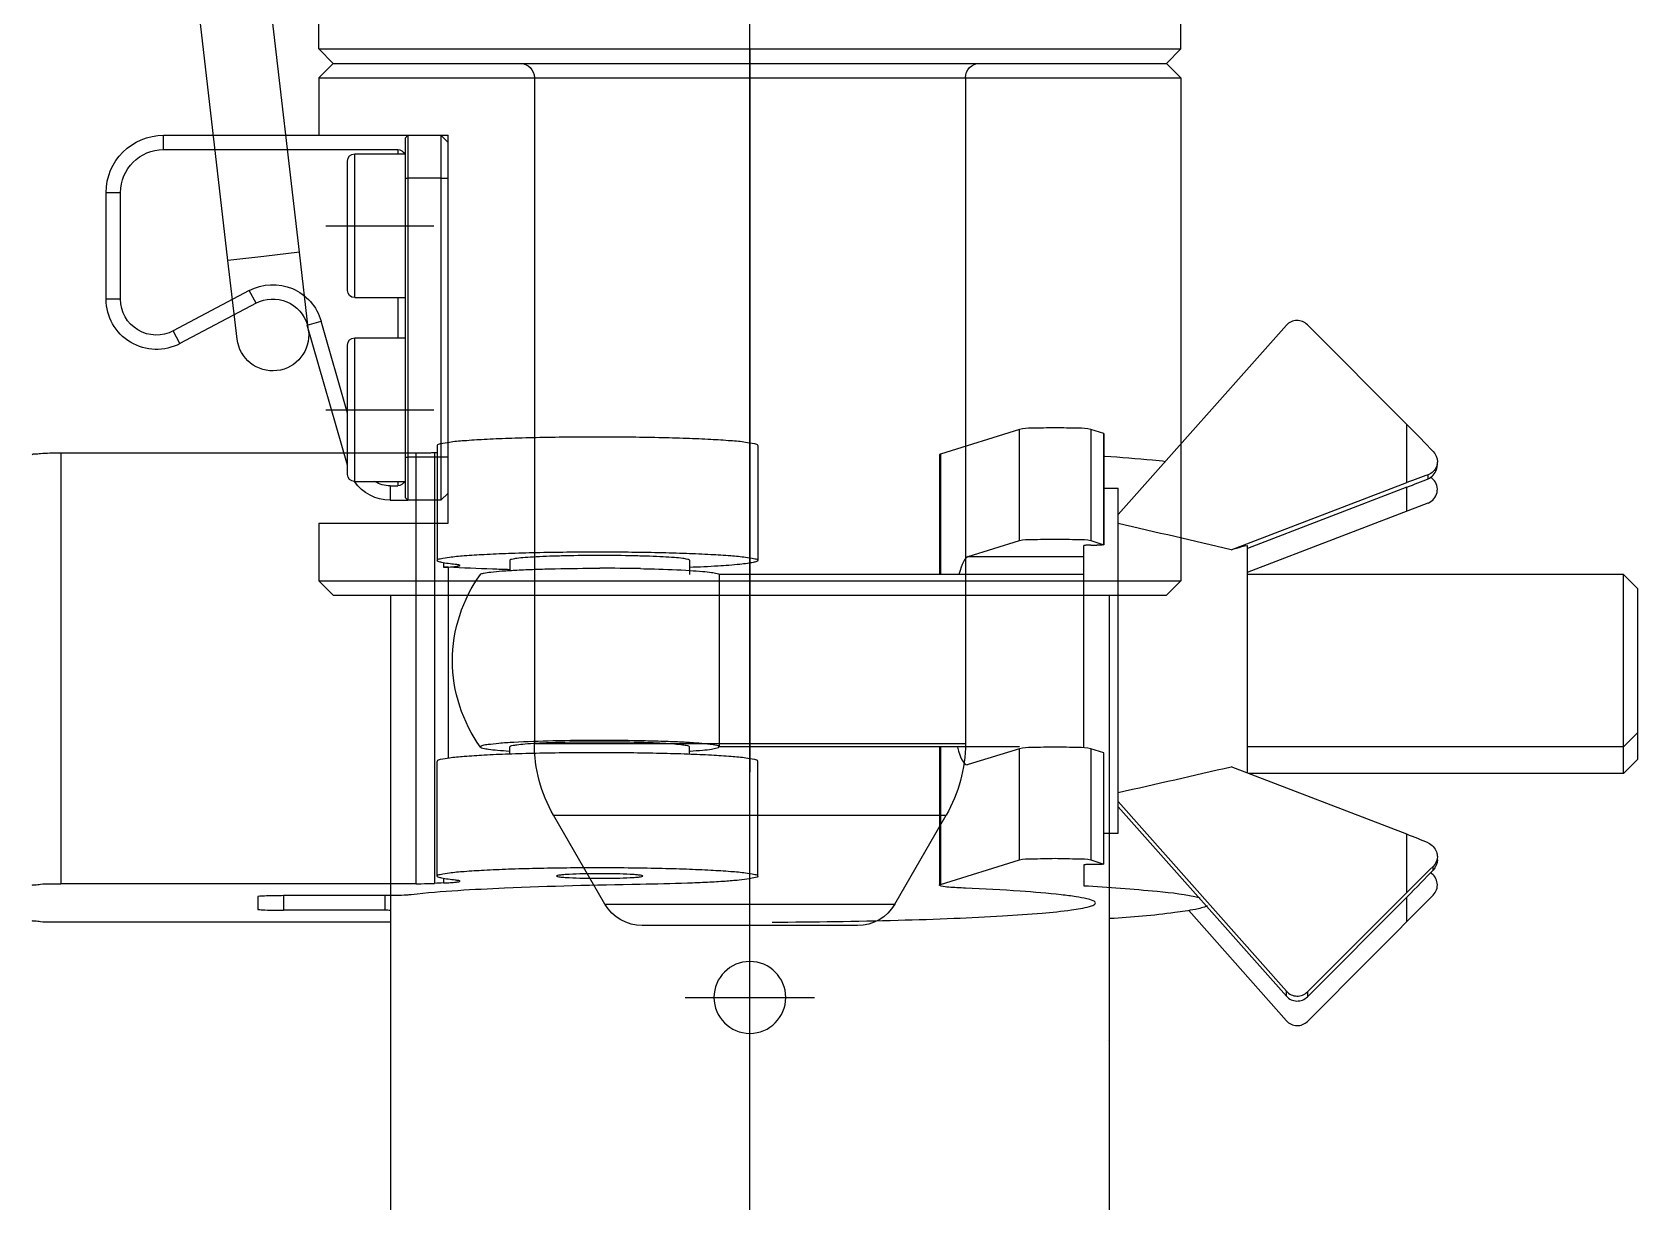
# Model space of a CAD drawing. Header units: millimetres. Extents: x -73584 to -37571, y -61249 to -50748.
# Drawn here: x -48039.7 to -47927.9, y -53452.4 to -53371 of the extents above; entities that cross this region are included whole.
import ezdxf

# ---------------------------------------------------------------- set-up
doc = ezdxf.new("R2010")
doc.units = ezdxf.units.MM
doc.header["$LTSCALE"] = 200
doc.linetypes.add('DOT_CENTER', pattern=[14, 12, -1, 0, -1])
doc.layers.add('1', color=7, linetype='Continuous')

# ---------------------------------------------------------------- blocks, each defined once
blk = doc.blocks.new('DOWEL-PIN_DIN-7_Ø5h8x12_ALUMINUM_3__103', base_point=(-427.7, -146))
at = {"color": 7, "linetype": 'Continuous'}
blk.add_circle((-425.2, -143.5), 2.5, dxfattribs=at)
at = {"layer": '1', "color": 1, "linetype": 'DOT_CENTER'}
for p, q in [((-425.2, -139), (-425.2, -148)), ((-420.7, -143.5), (-429.7, -143.5))]:
    blk.add_line(p, q, dxfattribs=at)
blk = doc.blocks.new('DOWEL-PIN_DIN-7_Ø5h8x12_ALUMINUM__104', base_point=(-427.7, -146))
at = {"color": 7, "linetype": 'Continuous'}
blk.add_circle((-425.2, -143.5), 2.5, dxfattribs=at)
blk = doc.blocks.new('23-D0473-A_TUBE-1m-Ø50xS4-LADDER_STACKING_Absen__107', base_point=(-453.2, -168.5))
at = {"color": 7, "linetype": 'Continuous'}
for p, q in [((-453.2, -118.5), (459.8, -118.5)), ((-453.2, -118.5), (-453.2, -122.55)), ((-453.2, -122.55), (-453.2, -164.45)), ((-453.2, -164.45), (-453.2, -168.5)), ((-453.2, -168.5), (-405.7, -168.5))]:
    blk.add_line(p, q, dxfattribs=at)
blk.add_circle((-425.2, -143.5), 2.5, dxfattribs=at)
blk = doc.blocks.new('23-D0471-A_MALE-KINGPIN_STACKING_Absen__108', base_point=(442.3, -173.5))
at = {"color": 7, "linetype": 'Continuous'}
for p, q in [((508.8, -113.5), (504.8, -113.5)), ((509.8, -114.5), (508.8, -113.5)), ((508.8, -113.5), (508.8, -173.5)), ((509.8, -114.5), (509.8, -127.5)), ((509.8, -127.5), (509.8, -159.5)), ((510.8, -128.5), (557.12, -128.5)), ((568.3, -133.41), (562.12, -129.84)), ((569.8, -150.99), (569.8, -136.01)), ((568.3, -153.59), (562.12, -157.16)), ((510.8, -158.5), (557.12, -158.5)), ((509.8, -159.5), (509.8, -172.5)), ((509.8, -172.5), (508.8, -173.5)), ((508.8, -173.5), (460.8, -173.5))]:
    blk.add_line(p, q, dxfattribs=at)
at = {"color": 140, "linetype": 'Continuous'}
for p, q in [((510.8, -128.5), (510.8, -158.5)), ((557.12, -128.5), (557.12, -158.5)), ((562.12, -129.84), (562.12, -157.16)), ((568.3, -133.41), (568.3, -153.59))]:
    blk.add_line(p, q, dxfattribs=at)
at = {"color": 7, "linetype": 'Continuous'}
for centre, radius, start, end in [((510.8, -127.5), 1, 180, 270), ((557.12, -138.5), 10, 60, 90), ((566.8, -136.01), 3, 0, 60), ((566.8, -150.99), 3, 300, 0), ((557.12, -148.5), 10, 270, 300), ((510.8, -159.5), 1, 90, 180)]:
    blk.add_arc(centre, radius, start, end, dxfattribs=at)
at = {"layer": '1', "color": 1, "linetype": 'DOT_CENTER'}
for p, q in [((508.8, -143.5), (559.12, -143.5)), ((570.3, -143.5), (560.12, -143.5))]:
    blk.add_line(p, q, dxfattribs=at)
blk = doc.blocks.new('23-D0472-A_BACK-LADDER_STACKING_Absen__109', base_point=(-490.2, -173.5))
at = {"color": 7, "linetype": 'Continuous'}
for p, q in [((-490.2, -114.5), (-489.2, -113.5)), ((-489.2, -113.5), (-485.2, -113.5)), ((-489.2, -113.5), (-489.2, -173.5)), ((-485.2, -113.5), (-485.2, -119.7)), ((-458.2, -113.5), (-454.2, -113.5)), ((-458.2, -113.5), (-458.2, -122.5)), ((-454.2, -113.5), (-454.2, -173.5)), ((-453.2, -114.5), (-454.2, -113.5)), ((-490.2, -114.5), (-490.2, -172.5)), ((-453.2, -114.5), (-453.2, -118.5)), ((-453.2, -118.5), (-453.2, -122.55)), ((-485.2, -119.7), (-485.2, -122)), ((-485.2, -122), (-485.2, -122.5)), ((-484.7, -122.5), (-485.2, -122.5)), ((-482.2, -122.5), (-484.7, -122.5)), ((-462.8, -122.5), (-482.2, -122.5)), ((-460.3, -122.5), (-462.8, -122.5)), ((-458.2, -122.5), (-460.3, -122.5)), ((-453.2, -122.55), (-453.2, -164.45)), ((-453.2, -164.45), (-453.2, -168.5)), ((-453.2, -168.5), (-453.2, -172.5)), ((-490.2, -172.5), (-489.2, -173.5)), ((-453.2, -172.5), (-454.2, -173.5)), ((-489.2, -173.5), (-454.2, -173.5))]:
    blk.add_line(p, q, dxfattribs=at)
blk.add_circle((-425.2, -143.5), 2.5, dxfattribs=at)
at = {"layer": '1', "color": 1, "linetype": 'DOT_CENTER'}
blk.add_line((511.8, -143.5), (-492.2, -143.5), dxfattribs=at)
blk = doc.blocks.new('PH_23_LADDER-1m-KOLOM_STACKING_Absen__110', base_point=(-490.2, -173.5))
for name, p in [('23-D0472-A_BACK-LADDER_STACKING_Absen__109', (-490.2, -173.5)), ('23-D0471-A_MALE-KINGPIN_STACKING_Absen__108', (442.3, -173.5)), ('23-D0473-A_TUBE-1m-Ø50xS4-LADDER_STACKING_Absen__107', (-453.2, -168.5)), ('DOWEL-PIN_DIN-7_Ø5h8x12_ALUMINUM_3__103', (-427.7, -146)), ('DOWEL-PIN_DIN-7_Ø5h8x12_ALUMINUM__104', (-427.7, -146))]:
    blk.add_blockref(name, p)
blk = doc.blocks.new('23-A0235-B_WELDING-ASSEMBLY_LADDER-1m_STACKING_Absen__111', base_point=(-490.2, -423.5))
blk.add_blockref('PH_23_LADDER-1m-KOLOM_STACKING_Absen__110', (-490.2, -173.5))
blk = doc.blocks.new('LOW-HEAD-SOCKET-CAP-SCREW_DIN-7984_M6x10_A2-70_STAINLESS-STEEL_2__112', base_point=(-471.1, -119.5))
at = {"color": 7, "linetype": 'Continuous'}
for p, q in [((-471.1, -116), (-471.1, -119.5)), ((-468.1, -115.5), (-470.6, -115.5)), ((-466.1, -115.5), (-468.1, -115.5)), ((-464.1, -115.5), (-466.1, -115.5)), ((-462.24, -115.5), (-464.1, -115.5)), ((-461.6, -115.5), (-462.24, -115.5)), ((-461.1, -116), (-461.1, -119.5)), ((-471.1, -119.5), (-469.1, -119.5)), ((-469.1, -119.5), (-466.1, -119.5)), ((-466.1, -119.5), (-463.1, -119.5)), ((-463.1, -119.5), (-462.8, -119.5)), ((-462.8, -119.5), (-461.3, -119.5)), ((-461.3, -119.5), (-461.1, -119.5))]:
    blk.add_line(p, q, dxfattribs=at)
at = {"color": 140, "linetype": 'Continuous'}
for p, q in [((-466.1, -116), (-471.1, -116)), ((-461.1, -116), (-466.1, -116))]:
    blk.add_line(p, q, dxfattribs=at)
at = {"color": 7, "linetype": 'Continuous'}
for centre, start, end in [((-470.6, -116), 90, 180), ((-461.6, -116), 1.4869, 90), ((-461.6, -116), 0, 1.4869)]:
    blk.add_arc(centre, 0.5, start, end, dxfattribs=at)
blk = doc.blocks.new('LOW-HEAD-SOCKET-CAP-SCREW_DIN-7984_M6x10_A2-70_STAINLESS-STEEL_4__113', base_point=(-471.1, -119.5))
at = {"color": 7, "linetype": 'Continuous'}
for p, q in [((-471.1, -116), (-471.1, -119.5)), ((-468.1, -115.5), (-470.6, -115.5)), ((-466.1, -115.5), (-468.1, -115.5)), ((-464.1, -115.5), (-466.1, -115.5)), ((-462.24, -115.5), (-464.1, -115.5)), ((-461.6, -115.5), (-462.24, -115.5)), ((-461.1, -116), (-461.1, -119.5)), ((-471.1, -119.5), (-469.1, -119.5)), ((-469.1, -119.5), (-466.1, -119.5)), ((-466.1, -119.5), (-463.1, -119.5)), ((-463.1, -119.5), (-462.8, -119.5)), ((-462.8, -119.5), (-461.3, -119.5)), ((-461.3, -119.5), (-461.1, -119.5))]:
    blk.add_line(p, q, dxfattribs=at)
at = {"color": 140, "linetype": 'Continuous'}
for p, q in [((-466.1, -116), (-471.1, -116)), ((-461.1, -116), (-466.1, -116))]:
    blk.add_line(p, q, dxfattribs=at)
at = {"color": 7, "linetype": 'Continuous'}
for centre, start, end in [((-470.6, -116), 90, 180), ((-461.6, -116), 1.4869, 90), ((-461.6, -116), 0, 1.4869)]:
    blk.add_arc(centre, 0.5, start, end, dxfattribs=at)
at = {"layer": '1', "color": 1, "linetype": 'DOT_CENTER'}
blk.add_line((-466.1, -114), (-466.1, -121.5), dxfattribs=at)
blk = doc.blocks.new('LOW-HEAD-SOCKET-CAP-SCREW_DIN-7984_M6x10_A2-70_STAINLESS-STEEL_3__114', base_point=(-483.9, -119.5))
at = {"color": 140, "linetype": 'Continuous'}
for p, q in [((-478.9, -116), (-483.9, -116)), ((-473.9, -116), (-478.9, -116))]:
    blk.add_line(p, q, dxfattribs=at)
at = {"color": 7, "linetype": 'Continuous'}
for p, q in [((-483.9, -116), (-483.9, -119.5)), ((-480.9, -115.5), (-483.4, -115.5)), ((-478.9, -115.5), (-480.9, -115.5)), ((-476.9, -115.5), (-478.9, -115.5)), ((-474.4, -115.5), (-476.9, -115.5)), ((-473.9, -116), (-473.9, -119.5)), ((-483.9, -119.5), (-483.7, -119.5)), ((-483.7, -119.5), (-482.2, -119.5)), ((-482.2, -119.5), (-481.9, -119.5)), ((-481.9, -119.5), (-478.9, -119.5)), ((-478.9, -119.5), (-475.9, -119.5)), ((-475.9, -119.5), (-473.9, -119.5))]:
    blk.add_line(p, q, dxfattribs=at)
for centre, start, end in [((-483.4, -116), 90, 180), ((-474.4, -116), 0, 90)]:
    blk.add_arc(centre, 0.5, start, end, dxfattribs=at)
blk = doc.blocks.new('LOW-HEAD-SOCKET-CAP-SCREW_DIN-7984_M6x10_A2-70_STAINLESS-STEEL__115', base_point=(-483.9, -119.5))
at = {"color": 140, "linetype": 'Continuous'}
for p, q in [((-478.9, -116), (-483.9, -116)), ((-473.9, -116), (-478.9, -116))]:
    blk.add_line(p, q, dxfattribs=at)
at = {"color": 7, "linetype": 'Continuous'}
for p, q in [((-483.9, -116), (-483.9, -119.5)), ((-480.9, -115.5), (-483.4, -115.5)), ((-478.9, -115.5), (-480.9, -115.5)), ((-476.9, -115.5), (-478.9, -115.5)), ((-474.4, -115.5), (-476.9, -115.5)), ((-473.9, -116), (-473.9, -119.5)), ((-483.9, -119.5), (-483.7, -119.5)), ((-483.7, -119.5), (-482.2, -119.5)), ((-482.2, -119.5), (-481.9, -119.5)), ((-481.9, -119.5), (-478.9, -119.5)), ((-478.9, -119.5), (-475.9, -119.5)), ((-475.9, -119.5), (-473.9, -119.5))]:
    blk.add_line(p, q, dxfattribs=at)
for centre, start, end in [((-483.4, -116), 90, 180), ((-474.4, -116), 0, 90)]:
    blk.add_arc(centre, 0.5, start, end, dxfattribs=at)
at = {"layer": '1', "color": 1, "linetype": 'DOT_CENTER'}
blk.add_line((-478.9, -114), (-478.9, -121.5), dxfattribs=at)
blk = doc.blocks.new('23-D0469-A_CLAMP-HOOK_Absen-M2_9__116', base_point=(-485.2, -122.5))
at = {"color": 7, "linetype": 'Continuous'}
for p, q in [((-473.79, -98.7), (-481.2, -98.7)), ((-473.79, -99.7), (-481.2, -99.7)), ((-485.2, -102.7), (-485.2, -113.5)), ((-484.2, -102.7), (-484.2, -119)), ((-474.39, -108.66), (-471.58, -103.37)), ((-473.51, -109.13), (-470.7, -103.84)), ((-462.24, -115.5), (-471.99, -112.7)), ((-485.2, -113.5), (-485.2, -119.7)), ((-465.86, -115.5), (-472.26, -113.66)), ((-485, -119.5), (-485.2, -119.7)), ((-485, -119.5), (-483.9, -119.5)), ((-483.9, -119.5), (-483.7, -119.5)), ((-483.7, -119.5), (-482.2, -119.5)), ((-482.2, -119.5), (-481.9, -119.5)), ((-481.9, -119.5), (-478.9, -119.5)), ((-478.9, -119.5), (-475.9, -119.5)), ((-475.9, -119.5), (-473.9, -119.5)), ((-473.9, -119.5), (-471.1, -119.5)), ((-471.1, -119.5), (-469.1, -119.5)), ((-469.1, -119.5), (-466.1, -119.5)), ((-466.1, -119.5), (-463.1, -119.5)), ((-463.1, -119.5), (-462.8, -119.5)), ((-462.8, -119.5), (-461.3, -119.5)), ((-461.3, -119.5), (-461.1, -119.5)), ((-461.1, -119.5), (-460, -119.5)), ((-460.8, -118.46), (-460.8, -119)), ((-460, -119.5), (-459.8, -119.7)), ((-459.8, -118.46), (-459.8, -119.7)), ((-485.2, -119.7), (-485.2, -122)), ((-485.2, -119.7), (-482.2, -119.7)), ((-482.2, -119.7), (-462.8, -119.7)), ((-462.8, -119.7), (-459.8, -119.7)), ((-459.8, -122), (-459.8, -119.7)), ((-485.2, -122), (-482.2, -122)), ((-484.7, -122.5), (-485.2, -122)), ((-482.2, -122.5), (-484.7, -122.5)), ((-482.2, -122), (-462.8, -122)), ((-462.8, -122.5), (-482.2, -122.5)), ((-462.8, -122), (-459.8, -122)), ((-460.3, -122.5), (-462.8, -122.5)), ((-460.3, -122.5), (-459.8, -122))]:
    blk.add_line(p, q, dxfattribs=at)
at = {"color": 140, "linetype": 'Continuous'}
for p, q in [((-481.2, -99.7), (-481.2, -98.7)), ((-473.79, -99.7), (-473.79, -98.7)), ((-484.2, -102.7), (-485.2, -102.7)), ((-470.7, -103.84), (-471.58, -103.37)), ((-473.51, -109.13), (-474.39, -108.66)), ((-471.99, -112.7), (-472.26, -113.66)), ((-484.2, -119), (-483.9, -119)), ((-482.2, -119.5), (-482.2, -119.7)), ((-473.9, -119), (-471.1, -119)), ((-462.8, -119.5), (-462.8, -119.7)), ((-461.1, -119), (-460.8, -119)), ((-460.8, -118.46), (-459.8, -118.46)), ((-482.2, -122), (-482.2, -119.7)), ((-462.8, -122), (-462.8, -119.7)), ((-482.2, -122), (-482.2, -122.5)), ((-462.8, -122.5), (-462.8, -122))]:
    blk.add_line(p, q, dxfattribs=at)
at = {"color": 7, "linetype": 'Continuous'}
for centre, radius, start, end in [((-481.2, -102.7), 4, 90, 180), ((-473.79, -102.2), 3.5, 332, 90), ((-481.2, -102.7), 3, 90, 180), ((-473.79, -102.2), 2.5, 332, 90), ((-471.3, -110.3), 3.5, 152, 254), ((-471.3, -110.3), 2.5, 152, 254), ((-462.8, -118.46), 3, 0, 55.4858), ((-462.8, -118.46), 2, 0, 31.7883), ((-483.7, -119), 0.5, 180, 246.4218), ((-461.3, -119), 0.5, 293.5782, 0)]:
    blk.add_arc(centre, radius, start, end, dxfattribs=at)
blk = doc.blocks.new('PH_23-CLAMP-HOOK_2__117', base_point=(-485.2, -122.5))
for name, p in [('23-D0469-A_CLAMP-HOOK_Absen-M2_9__116', (-485.2, -122.5)), ('LOW-HEAD-SOCKET-CAP-SCREW_DIN-7984_M6x10_A2-70_STAINLESS-STEEL__115', (-483.9, -119.5)), ('LOW-HEAD-SOCKET-CAP-SCREW_DIN-7984_M6x10_A2-70_STAINLESS-STEEL_4__113', (-471.1, -119.5)), ('LOW-HEAD-SOCKET-CAP-SCREW_DIN-7984_M6x10_A2-70_STAINLESS-STEEL_3__114', (-483.9, -119.5)), ('LOW-HEAD-SOCKET-CAP-SCREW_DIN-7984_M6x10_A2-70_STAINLESS-STEEL_2__112', (-471.1, -119.5))]:
    blk.add_blockref(name, p)
blk = doc.blocks.new('DEFAULT_6__128', base_point=(444.09, -112.8))
at = {"color": 7, "linetype": 'Continuous'}
for p, q in [((444.44, -99.03), (445.55, -98.15)), ((445.55, -98.15), (444.97, -103.12)), ((456.75, -99.45), (445.55, -98.15)), ((462.74, -100.14), (461.72, -100.03)), ((471.15, -101.12), (470.13, -101)), ((523.52, -107.18), (475.13, -101.58)), ((444.09, -102.01), (444.97, -103.12)), ((456.17, -104.42), (444.97, -103.12)), ((461.6, -105.05), (461.14, -104.99)), ((470.58, -106.08), (470.12, -106.03)), ((522.95, -112.15), (474.55, -106.55)), ((528.99, -107.82), (523.52, -107.18)), ((528.41, -112.78), (522.95, -112.15))]:
    blk.add_line(p, q, dxfattribs=at)
at = {"color": 140, "linetype": 'Continuous'}
for p, q in [((523.24, -109.67), (523.52, -107.18)), ((522.95, -112.15), (523.24, -109.67))]:
    blk.add_line(p, q, dxfattribs=at)
at = {"color": 7, "linetype": 'Continuous'}
blk.add_arc((528.7, -110.3), 2.5, 263.3933, 83.3933, dxfattribs=at)
blk.add_spline([(444.09, -102.01), (444.1, -101.98), (444.1, -101.95), (444.11, -101.84), (444.13, -101.72), (444.13, -101.65), (444.15, -101.54), (444.16, -101.4), (444.18, -101.21), (444.2, -101.1), (444.21, -100.95), (444.24, -100.75), (444.26, -100.52), (444.31, -100.16), (444.34, -99.83), (444.38, -99.54), (444.4, -99.32), (444.42, -99.19), (444.43, -99.09), (444.43, -99.06), (444.44, -99.03)], degree=3, dxfattribs=at)
blk = doc.blocks.new('23-B0027-A_CLAMP-HS-431-STAINLESS-STEEL__134', base_point=(384.47, -122.5))
blk.add_blockref('DEFAULT_6__128', (444.09, -112.8))
blk = doc.blocks.new('23-A0267-A_CLAMP_STACKING_Absen_2__135', base_point=(384.47, -122.5))
blk.add_blockref('23-B0027-A_CLAMP-HS-431-STAINLESS-STEEL__134', (384.47, -122.5))
blk = doc.blocks.new('23-A0225-B_LADDER-1m_STACKING_Absen__136', base_point=(-490.2, -463.62))
for name, p in [('23-A0267-A_CLAMP_STACKING_Absen_2__135', (384.47, -122.5)), ('PH_23-CLAMP-HOOK_2__117', (-485.2, -122.5)), ('23-A0235-B_WELDING-ASSEMBLY_LADDER-1m_STACKING_Absen__111', (-490.2, -423.5))]:
    blk.add_blockref(name, p)
blk = doc.blocks.new('*u405')
blk.add_blockref('23-A0225-B_LADDER-1m_STACKING_Absen__136', (61276.01, -511.73))

msp = doc.modelspace()

# ---------------------------------------------------------------- linework, layer by layer
at = {"color": 7, "linetype": 'Continuous'}
for p, q in [((-47952.365, -53391.385), (-47964.072, -53404.554)), ((-47943.998, -53398.28), (-47950.909, -53391.344)), ((-47943.998, -53402.333), (-47943.998, -53398.28)), ((-47970.955, -53398.63), (-47976.45, -53400.341)), ((-47970.955, -53406.369), (-47970.955, -53398.63)), ((-47965.073, -53398.916), (-47965.99, -53398.63)), ((-47965.99, -53398.63), (-47965.99, -53406.369)), ((-47965.066, -53398.92), (-47965.073, -53398.916)), ((-47965.073, -53406.655), (-47965.073, -53398.916)), ((-47965.066, -53398.92), (-47965.066, -53406.659)), ((-48012.931, -53400.285), (-48037.66, -53400.285)), ((-48037.66, -53400.285), (-48037.66, -53430.242)), ((-48012.931, -53430.242), (-48012.931, -53400.285)), ((-48011.474, -53400.252), (-48011.658, -53400.261)), ((-48011.658, -53400.261), (-48011.658, -53430.217)), ((-48011.473, -53399.757), (-48011.473, -53407.746)), ((-47989.16, -53399.757), (-47989.16, -53407.746)), ((-47976.523, -53400.387), (-47976.523, -53408.727)), ((-47976.45, -53400.341), (-47976.45, -53408.727)), ((-47942.507, -53402.06), (-47942.507, -53401.785)), ((-47942.157, -53402.11), (-47942.315, -53401.951)), ((-47965.066, -53402.717), (-47964.072, -53402.717)), ((-47964.072, -53426.716), (-47964.072, -53402.717)), ((-47956.211, -53406.998), (-47943.998, -53402.333)), ((-47943.998, -53402.654), (-47955.072, -53406.914)), ((-47943.998, -53404.321), (-47943.998, -53402.654)), ((-47955.072, -53408.572), (-47942.507, -53403.749)), ((-47974.513, -53407.477), (-47970.955, -53406.369)), ((-47965.99, -53406.369), (-47965.073, -53406.655)), ((-47974.513, -53407.477), (-47966.472, -53407.477)), ((-47966.472, -53420.791), (-47966.472, -53406.713)), ((-47965.972, -53406.686), (-47965.566, -53406.686)), ((-47965.073, -53406.655), (-47965.066, -53406.659)), ((-47955.072, -53406.727), (-47955.091, -53406.723)), ((-47955.072, -53422.54), (-47955.072, -53406.728)), ((-48011.03, -53407.907), (-48011.03, -53408.222)), ((-48010.701, -53408.208), (-48010.701, -53421.511)), ((-48006.41, -53407.737), (-48006.41, -53408.445)), ((-47993.91, -53407.737), (-47993.91, -53408.736)), ((-47966.472, -53408.727), (-47991.85, -53408.727)), ((-47991.85, -53408.727), (-47991.85, -53420.727)), ((-47928.91, -53408.727), (-47955.072, -53408.727)), ((-47927.91, -53409.727), (-47928.91, -53408.727)), ((-47928.91, -53422.572), (-47928.91, -53408.727)), ((-47927.91, -53421.572), (-47927.91, -53409.727)), ((-47927.91, -53419.727), (-47928.91, -53420.727)), ((-48006.41, -53421.225), (-48006.41, -53420.719)), ((-47993.91, -53421.237), (-47993.91, -53420.719)), ((-47970.955, -53420.727), (-47991.85, -53420.727)), ((-47976.523, -53420.727), (-47976.523, -53430.344)), ((-47976.45, -53420.727), (-47976.45, -53430.298)), ((-47970.955, -53420.848), (-47974.513, -53421.956)), ((-47970.955, -53428.587), (-47970.955, -53420.848)), ((-47965.073, -53421.134), (-47965.99, -53420.848)), ((-47965.99, -53420.848), (-47965.99, -53428.587)), ((-47928.91, -53420.727), (-47955.072, -53420.727)), ((-48011.473, -53429.714), (-48011.473, -53421.726)), ((-48006.454, -53421.01), (-48006.436, -53421.011)), ((-48000.16, -53421.127), (-48000.311, -53421.127)), ((-47993.885, -53421.011), (-47993.866, -53421.01)), ((-47989.16, -53429.714), (-47989.16, -53421.726)), ((-47974.513, -53421.956), (-47974.58, -53421.966)), ((-47965.066, -53421.138), (-47965.073, -53421.134)), ((-47965.073, -53428.872), (-47965.073, -53421.134)), ((-47965.066, -53428.877), (-47965.066, -53421.138)), ((-47927.91, -53421.572), (-47928.91, -53422.572)), ((-47943.998, -53426.8), (-47956.211, -53422.102)), ((-47928.91, -53422.572), (-47954.988, -53422.572)), ((-47964.072, -53424.525), (-47952.365, -53437.726)), ((-47952.365, -53438.07), (-47964.072, -53424.9)), ((-47965.066, -53426.717), (-47964.072, -53426.717)), ((-47964.71, -53426.717), (-47964.71, -53441.119)), ((-47943.998, -53430.853), (-47943.998, -53426.8)), ((-47976.45, -53430.298), (-47970.955, -53428.587)), ((-47965.99, -53428.587), (-47965.073, -53428.872)), ((-48011.03, -53429.875), (-48011.03, -53430.19)), ((-47966.472, -53428.931), (-47966.472, -53430.379)), ((-47965.566, -53428.904), (-47965.972, -53428.904)), ((-47965.073, -53428.872), (-47965.066, -53428.877)), ((-47942.157, -53429.293), (-47942.157, -53429.045)), ((-48012.931, -53430.242), (-48037.66, -53430.242)), ((-47950.909, -53437.77), (-47943.998, -53430.853)), ((-48023.96, -53431.134), (-48023.96, -53432.032)), ((-48015.089, -53431.073), (-48022.16, -53431.073)), ((-48022.16, -53431.073), (-48022.16, -53432.092)), ((-48015.089, -53432.092), (-48022.16, -53432.092)), ((-48015.089, -53432.092), (-48015.089, -53431.073)), ((-47959.164, -53432.109), (-47952.365, -53439.776)), ((-47950.909, -53439.819), (-47942.157, -53431.035)), ((-47943.998, -53431.174), (-47950.909, -53438.11)), ((-47943.998, -53432.882), (-47943.998, -53431.174)), ((-48014.71, -53432.923), (-48037.66, -53432.923)), ((-47952.365, -53438.07), (-47952.365, -53437.726)), ((-47950.909, -53437.77), (-47950.909, -53438.11)), ((-47964.723, -53441.14), (-47964.71, -53441.119))]:
    msp.add_line(p, q, dxfattribs=at)
for centre, radius, start, end in [((-47951.618, -53392.05), 1.001, 44.88191, 138.29412), ((-47942.865, -53402.816), 1, 291, 44.89564), ((-48477.315, -55649.213), 2301.973, 76.916378, 77.117177), ((-48005.289, -53541.606), 133.508, 92.32351, 92.46449), ((-48000.104, -53552.618), 144.328, 88.89834, 90.02243), ((-48470.759, -51182.228), 2298.216, 282.736611, 282.937627), ((-47942.865, -53430.329), 1, 315.10436, 58.13171), ((-47998.766, -53721.729), 291.796, 92.40899, 92.53242), ((-48015.087, -53468.747), 36.654, 89.40499, 90.00183), ((-47951.616, -53437.062), 1.001, 221.55947, 314.95883), ((-47951.618, -53437.404), 1.001, 221.70612, 315.11864), ((-47951.617, -53439.113), 1, 221.5632, 315.10354)]:
    msp.add_arc(centre, radius, start, end, dxfattribs=at)
for centre, major_axis, ratio, start_param, end_param in [((-47944.072, -53398.366), (-2.999, 3.01), 0.0267377, -2.2364289, -1.5689159), ((-47944.072, -53402.522), (3, 1.153), 0.0467462, 1.0039242, 1.5278866), ((-47944.072, -53402.522), (3, 1.153), 0.0467462, -1.5638098, -1.0398473), ((-47974.513, -53414.717), (0.069, 7.25), 0.171979, 0.0552947, 0.5985129), ((-47974.513, -53414.717), (0.069, 7.25), 0.171979, -3.7313822, -3.1399555), ((-47944.072, -53426.932), (3, -1.153), 0.0467463, 1.0398472, 1.5638096), ((-47944.072, -53431.089), (2.999, 3.01), 0.0267376, 0.8515066, 1.5190195), ((-47944.072, -53431.089), (2.999, 3.01), 0.0267376, -1.5726769, -0.9051639)]:
    msp.add_ellipse(centre, major_axis=major_axis, ratio=ratio, start_param=start_param, end_param=end_param, dxfattribs=at)
for points, knots in [([(-47965.99, -53398.63), (-47966.265, -53398.545), (-47967.111, -53398.563), (-47968.472, -53398.489), (-47969.834, -53398.563), (-47970.68, -53398.545), (-47970.955, -53398.63)], [0, 0, 0, 0, 0.1735892, 0.5, 0.8264108, 1, 1, 1, 1]), ([(-47989.16, -53399.757), (-47989.16, -53399.676), (-47989.574, -53399.609), (-47990.095, -53399.498), (-47991.176, -53399.412), (-47992.521, -53399.323), (-47994.2, -53399.253), (-47996.825, -53399.179), (-48000.317, -53399.145), (-48003.808, -53399.179), (-48006.434, -53399.253), (-48008.112, -53399.323), (-48009.457, -53399.412), (-48010.538, -53399.498), (-48011.059, -53399.609), (-48011.473, -53399.676), (-48011.473, -53399.757)], [0, 0, 0, 0, 0.0108903, 0.0396548, 0.0858834, 0.1479161, 0.2234169, 0.3095076, 0.4999991, 0.6904895, 0.7765794, 0.8520802, 0.914114, 0.9603439, 0.9891094, 1, 1, 1, 1]), ([(-48037.66, -53400.285), (-48037.915, -53400.285), (-48038.373, -53400.297), (-48039.039, -53400.291), (-48039.353, -53400.371), (-48039.66, -53400.34), (-48039.66, -53400.392)], [0, 0, 0, 0, 0.3813644, 0.7047286, 0.9214295, 1, 1, 1, 1]), ([(-48011.658, -53400.261), (-48011.753, -53400.265), (-48012.177, -53400.28), (-48012.601, -53400.285), (-48012.931, -53400.285)], [0, 0, 0, 0, 0.2228971, 1, 1, 1, 1]), ([(-47976.45, -53400.341), (-47976.469, -53400.347), (-47976.495, -53400.355), (-47976.523, -53400.377), (-47976.523, -53400.387)], [0, 0, 0, 0, 0.6687305, 1, 1, 1, 1]), ([(-47960.78, -53400.875), (-47961.08, -53400.84), (-47962.482, -53400.693), (-47963.888, -53400.587), (-47964.995, -53400.513)], [0, 0, 0, 0, 0.2136969, 1, 1, 1, 1]), ([(-47941.865, -53400.881), (-47941.865, -53400.989), (-47941.923, -53401.374), (-47942.246, -53401.693), (-47942.507, -53401.785)], [0, 0, 0, 0, 0.2798199, 1, 1, 1, 1]), ([(-47942.507, -53402.06), (-47942.24, -53401.949), (-47941.927, -53401.607), (-47941.866, -53401.209), (-47941.866, -53401.099)], [0, 0, 0, 0, 0.7250601, 1, 1, 1, 1]), ([(-47970.955, -53406.369), (-47970.68, -53406.283), (-47969.834, -53406.302), (-47968.472, -53406.227), (-47967.111, -53406.302), (-47966.265, -53406.283), (-47965.99, -53406.369)], [0, 0, 0, 0, 0.1735892, 0.5, 0.8264108, 1, 1, 1, 1]), ([(-48011.473, -53407.746), (-48011.473, -53407.664), (-48011.059, -53407.598), (-48010.538, -53407.487), (-48009.457, -53407.4), (-48008.112, -53407.311), (-48006.434, -53407.241), (-48003.808, -53407.167), (-48000.317, -53407.134), (-47996.825, -53407.167), (-47994.2, -53407.241), (-47992.521, -53407.311), (-47991.176, -53407.4), (-47990.095, -53407.487), (-47989.574, -53407.598), (-47989.16, -53407.664), (-47989.16, -53407.746)], [0, 0, 0, 0, 0.0108903, 0.0396548, 0.0858834, 0.1479162, 0.2234169, 0.3095076, 0.4999992, 0.6904895, 0.7765794, 0.8520803, 0.9141141, 0.9603439, 0.9891094, 1, 1, 1, 1]), ([(-47993.91, -53407.737), (-47993.91, -53407.692), (-47994.142, -53407.654), (-47994.434, -53407.592), (-47995.04, -53407.544), (-47995.793, -53407.494), (-47996.733, -53407.455), (-47998.204, -53407.413), (-48000.16, -53407.394), (-48002.116, -53407.413), (-48003.587, -53407.455), (-48004.527, -53407.494), (-48005.28, -53407.544), (-48005.886, -53407.592), (-48006.178, -53407.654), (-48006.41, -53407.692), (-48006.41, -53407.737)], [0, 0, 0, 0, 0.0108909, 0.0396568, 0.0858859, 0.1479173, 0.2234142, 0.3095023, 0.4999945, 0.6904864, 0.7765755, 0.8520748, 0.9141094, 0.9603412, 0.9891087, 1, 1, 1, 1]), ([(-47965.972, -53406.686), (-47966.09, -53406.686), (-47966.265, -53406.677), (-47966.396, -53406.707), (-47966.472, -53406.7), (-47966.472, -53406.713)], [0, 0, 0, 0, 0.7047364, 0.9214166, 1, 1, 1, 1]), ([(-47965.066, -53406.659), (-47965.066, -53406.672), (-47965.142, -53406.665), (-47965.273, -53406.695), (-47965.448, -53406.686), (-47965.566, -53406.686)], [0, 0, 0, 0, 0.0785834, 0.2952636, 1, 1, 1, 1]), ([(-47956.211, -53406.998), (-47955.964, -53406.922), (-47955.6, -53406.843), (-47955.215, -53406.696), (-47955.091, -53406.723)], [0, 0, 0, 0, 0.671777, 1, 1, 1, 1]), ([(-48010.219, -53408.021), (-48010.533, -53407.989), (-48010.953, -53407.938), (-48011.336, -53407.847), (-48011.473, -53407.781), (-48011.473, -53407.746)], [0, 0, 0, 0, 0.7267428, 0.9176709, 1, 1, 1, 1]), ([(-48011.03, -53408.222), (-48010.87, -53408.215), (-48010.595, -53408.199), (-48010.213, -53408.177), (-48010.033, -53408.138), (-48009.882, -53408.124), (-48009.882, -53408.095)], [0, 0, 0, 0, 0.416243, 0.7304012, 0.9270866, 1, 1, 1, 1]), ([(-48006.431, -53408.391), (-48006.829, -53408.38), (-48008.253, -53408.337), (-48009.676, -53408.274), (-48010.701, -53408.208)], [0, 0, 0, 0, 0.2791291, 1, 1, 1, 1]), ([(-48009.882, -53408.095), (-48009.882, -53408.064), (-48010.053, -53408.053), (-48010.135, -53408.03), (-48010.219, -53408.021)], [0, 0, 0, 0, 0.2691652, 1, 1, 1, 1]), ([(-48008.464, -53408.719), (-48008.419, -53408.657), (-48008.138, -53408.621), (-48007.662, -53408.53), (-48006.868, -53408.472), (-48005.852, -53408.406), (-48004.619, -53408.357), (-48002.7, -53408.304), (-48001.195, -53408.29), (-48000.16, -53408.29)], [0, 0, 0, 0, 0.0275379, 0.0894164, 0.1842142, 0.3086416, 0.4582166, 0.6274918, 1, 1, 1, 1]), ([(-47997.329, -53408.317), (-47997.004, -53408.323), (-47995.849, -53408.35), (-47994.695, -53408.393), (-47993.866, -53408.445)], [0, 0, 0, 0, 0.280961, 1, 1, 1, 1]), ([(-47989.16, -53407.746), (-47989.16, -53407.781), (-47989.298, -53407.847), (-47989.517, -53407.899), (-47989.924, -53407.968), (-47990.728, -53408.059), (-47992.076, -53408.157), (-47993.235, -53408.21), (-47993.895, -53408.235)], [0, 0, 0, 0, 0.0223684, 0.0742523, 0.1576159, 0.2717799, 0.5861174, 1, 1, 1, 1]), ([(-47993.866, -53408.445), (-47993.579, -53408.463), (-47993.091, -53408.499), (-47992.425, -53408.563), (-47992.099, -53408.632), (-47991.85, -53408.685), (-47991.85, -53408.736)], [0, 0, 0, 0, 0.4206167, 0.732054, 0.9253996, 1, 1, 1, 1]), ([(-48000.16, -53420.273), (-48001.244, -53420.273), (-48003.233, -53420.289), (-48005.598, -53420.38), (-48007.066, -53420.456), (-48007.869, -53420.565), (-48008.197, -53420.573), (-48008.491, -53420.699), (-48008.464, -53420.736)], [0, 0, 0, 0, 0.3894001, 0.7169011, 0.8405979, 0.9306278, 0.9836486, 1, 1, 1, 1]), ([(-48008.464, -53420.736), (-48008.428, -53420.786), (-48008.208, -53420.825), (-48007.83, -53420.901), (-48007.204, -53420.956), (-48006.727, -53420.993), (-48006.454, -53421.01)], [0, 0, 0, 0, 0.0915614, 0.2913356, 0.5967921, 1, 1, 1, 1]), ([(-47993.91, -53420.719), (-47993.91, -53420.673), (-47994.142, -53420.636), (-47994.434, -53420.574), (-47995.04, -53420.525), (-47995.793, -53420.475), (-47996.733, -53420.436), (-47998.204, -53420.394), (-48000.16, -53420.376), (-48002.116, -53420.394), (-48003.587, -53420.436), (-48004.527, -53420.475), (-48005.28, -53420.525), (-48005.886, -53420.574), (-48006.178, -53420.636), (-48006.41, -53420.673), (-48006.41, -53420.719)], [0, 0, 0, 0, 0.0108909, 0.0396568, 0.0858859, 0.1479173, 0.2234142, 0.3095023, 0.4999945, 0.6904864, 0.7765755, 0.8520748, 0.9141094, 0.9603412, 0.9891087, 1, 1, 1, 1]), ([(-47991.85, -53420.719), (-47991.85, -53420.658), (-47992.158, -53420.608), (-47992.547, -53420.526), (-47993.352, -53420.461), (-47994.354, -53420.395), (-47995.605, -53420.343), (-47997.56, -53420.288), (-47999.1, -53420.273), (-48000.16, -53420.273)], [0, 0, 0, 0, 0.0218006, 0.0793718, 0.1718764, 0.2959859, 0.4470113, 0.6191747, 1, 1, 1, 1]), ([(-47993.866, -53421.01), (-47993.579, -53420.992), (-47993.091, -53420.955), (-47992.425, -53420.892), (-47992.099, -53420.822), (-47991.85, -53420.77), (-47991.85, -53420.719)], [0, 0, 0, 0, 0.4206166, 0.7320538, 0.9253995, 1, 1, 1, 1]), ([(-47965.99, -53420.848), (-47966.265, -53420.763), (-47967.111, -53420.781), (-47968.472, -53420.707), (-47969.834, -53420.781), (-47970.68, -53420.763), (-47970.955, -53420.848)], [0, 0, 0, 0, 0.1735892, 0.5, 0.8264108, 1, 1, 1, 1]), ([(-48000.311, -53421.127), (-48001.735, -53421.127), (-48003.804, -53421.147), (-48006.431, -53421.221), (-48008.11, -53421.291), (-48009.456, -53421.38), (-48010.538, -53421.467), (-48011.059, -53421.578), (-48011.473, -53421.644), (-48011.473, -53421.726)], [0, 0, 0, 0, 0.3809454, 0.5531254, 0.7041339, 0.8282112, 0.9206801, 0.9782175, 1, 1, 1, 1]), ([(-47989.16, -53421.726), (-47989.16, -53421.645), (-47989.566, -53421.578), (-47990.079, -53421.469), (-47991.142, -53421.383), (-47992.465, -53421.294), (-47994.118, -53421.224), (-47996.71, -53421.149), (-47998.753, -53421.128), (-48000.16, -53421.127)], [0, 0, 0, 0, 0.0217423, 0.0790806, 0.1712574, 0.2950296, 0.4458214, 0.6179884, 1, 1, 1, 1]), ([(-47942.507, -53427.395), (-47942.24, -53427.506), (-47941.927, -53427.847), (-47941.866, -53428.246), (-47941.866, -53428.355)], [0, 0, 0, 0, 0.72506, 1, 1, 1, 1]), ([(-47970.955, -53428.587), (-47970.68, -53428.501), (-47969.834, -53428.52), (-47968.472, -53428.445), (-47967.111, -53428.52), (-47966.265, -53428.501), (-47965.99, -53428.587)], [0, 0, 0, 0, 0.1735892, 0.5, 0.8264108, 1, 1, 1, 1]), ([(-48011.473, -53429.714), (-48011.473, -53429.633), (-48011.059, -53429.566), (-48010.538, -53429.455), (-48009.457, -53429.369), (-48008.112, -53429.28), (-48006.434, -53429.21), (-48003.808, -53429.136), (-48000.317, -53429.102), (-47996.825, -53429.136), (-47994.2, -53429.21), (-47992.521, -53429.28), (-47991.176, -53429.369), (-47990.095, -53429.455), (-47989.574, -53429.566), (-47989.16, -53429.633), (-47989.16, -53429.714)], [0, 0, 0, 0, 0.0108903, 0.0396548, 0.0858834, 0.1479162, 0.2234169, 0.3095076, 0.4999992, 0.6904895, 0.7765794, 0.8520803, 0.9141141, 0.9603439, 0.9891094, 1, 1, 1, 1]), ([(-48010.219, -53429.99), (-48010.533, -53429.957), (-48010.953, -53429.906), (-48011.336, -53429.815), (-48011.473, -53429.75), (-48011.473, -53429.714)], [0, 0, 0, 0, 0.7267428, 0.9176709, 1, 1, 1, 1]), ([(-47997.16, -53429.706), (-47997.16, -53429.684), (-47997.271, -53429.666), (-47997.412, -53429.636), (-47997.702, -53429.613), (-47998.234, -53429.578), (-47999.072, -53429.552), (-48000.16, -53429.541), (-48001.248, -53429.552), (-48002.086, -53429.578), (-48002.618, -53429.613), (-48002.909, -53429.636), (-48003.049, -53429.666), (-48003.16, -53429.684), (-48003.16, -53429.706)], [0, 0, 0, 0, 0.0108955, 0.0396623, 0.0858844, 0.1479197, 0.3094949, 0.4999862, 0.6904787, 0.8520641, 0.9141072, 0.9603344, 0.9891039, 1, 1, 1, 1]), ([(-48003.16, -53429.706), (-48003.16, -53429.727), (-48003.049, -53429.745), (-48002.909, -53429.775), (-48002.618, -53429.798), (-48002.086, -53429.833), (-48001.248, -53429.859), (-48000.16, -53429.871), (-47999.072, -53429.859), (-47998.234, -53429.833), (-47997.702, -53429.798), (-47997.412, -53429.775), (-47997.271, -53429.745), (-47997.16, -53429.727), (-47997.16, -53429.706)], [0, 0, 0, 0, 0.0108955, 0.0396623, 0.0858844, 0.1479197, 0.3094949, 0.4999862, 0.6904787, 0.8520641, 0.9141072, 0.9603344, 0.9891039, 1, 1, 1, 1]), ([(-47989.16, -53429.714), (-47989.16, -53429.773), (-47989.435, -53429.845), (-47989.809, -53429.925), (-47990.557, -53430.008), (-47991.51, -53430.086), (-47992.715, -53430.155), (-47994.679, -53430.238), (-47996.244, -53430.274), (-47997.337, -53430.291)], [0, 0, 0, 0, 0.021399, 0.0757676, 0.163459, 0.2824674, 0.4297762, 0.6015398, 1, 1, 1, 1]), ([(-47965.972, -53428.904), (-47966.09, -53428.904), (-47966.265, -53428.895), (-47966.396, -53428.925), (-47966.472, -53428.918), (-47966.472, -53428.931)], [0, 0, 0, 0, 0.7047364, 0.9214166, 1, 1, 1, 1]), ([(-47965.066, -53428.877), (-47965.066, -53428.89), (-47965.142, -53428.883), (-47965.273, -53428.913), (-47965.448, -53428.904), (-47965.566, -53428.904)], [0, 0, 0, 0, 0.0785834, 0.2952636, 1, 1, 1, 1]), ([(-48039.66, -53430.349), (-48039.66, -53430.297), (-48039.353, -53430.327), (-48039.039, -53430.248), (-48038.373, -53430.254), (-48037.915, -53430.242), (-48037.66, -53430.242)], [0, 0, 0, 0, 0.0785706, 0.2952718, 0.618636, 1, 1, 1, 1]), ([(-48013.279, -53431.012), (-48013.382, -53431.023), (-48013.984, -53431.066), (-48014.588, -53431.073), (-48015.089, -53431.073)], [0, 0, 0, 0, 0.1714526, 1, 1, 1, 1]), ([(-47997.337, -53430.291), (-48000.484, -53430.337), (-48005.802, -53430.483), (-48011.12, -53430.766), (-48013.279, -53431.012)], [0, 0, 0, 0, 0.5916357, 1, 1, 1, 1]), ([(-48012.931, -53430.242), (-48012.817, -53430.242), (-48012.392, -53430.24), (-48011.968, -53430.231), (-48011.658, -53430.217)], [0, 0, 0, 0, 0.2695188, 1, 1, 1, 1]), ([(-48011.03, -53430.19), (-48010.87, -53430.184), (-48010.595, -53430.167), (-48010.213, -53430.145), (-48010.033, -53430.106), (-48009.882, -53430.092), (-48009.882, -53430.064)], [0, 0, 0, 0, 0.416243, 0.7304012, 0.9270866, 1, 1, 1, 1]), ([(-48009.882, -53430.064), (-48009.882, -53430.032), (-48010.053, -53430.021), (-48010.135, -53429.998), (-48010.219, -53429.99)], [0, 0, 0, 0, 0.2691652, 1, 1, 1, 1]), ([(-47976.523, -53430.344), (-47976.523, -53430.334), (-47976.495, -53430.312), (-47976.469, -53430.304), (-47976.45, -53430.298)], [0, 0, 0, 0, 0.3312695, 1, 1, 1, 1]), ([(-47976.402, -53430.402), (-47976.433, -53430.395), (-47976.472, -53430.386), (-47976.523, -53430.358), (-47976.523, -53430.344)], [0, 0, 0, 0, 0.6921785, 1, 1, 1, 1]), ([(-47974.705, -53430.55), (-47974.902, -53430.542), (-47975.468, -53430.507), (-47976.041, -53430.489), (-47976.402, -53430.402)], [0, 0, 0, 0, 0.3470845, 1, 1, 1, 1]), ([(-47965.66, -53431.583), (-47965.66, -53431.513), (-47965.913, -53431.374), (-47966.337, -53431.267), (-47967.103, -53431.124), (-47968.634, -53430.934), (-47971.211, -53430.724), (-47973.434, -53430.607), (-47974.705, -53430.55)], [0, 0, 0, 0, 0.0229578, 0.0745505, 0.1571797, 0.2704305, 0.583676, 1, 1, 1, 1]), ([(-47966.472, -53430.379), (-47964.766, -53430.477), (-47962.062, -53430.684), (-47959.346, -53430.969), (-47958.37, -53431.218)], [0, 0, 0, 0, 0.6292625, 1, 1, 1, 1]), ([(-48022.16, -53431.073), (-48022.344, -53431.073), (-48022.944, -53431.08), (-48023.546, -53431.088), (-48023.96, -53431.134)], [0, 0, 0, 0, 0.3067953, 1, 1, 1, 1]), ([(-48023.96, -53432.032), (-48023.857, -53432.043), (-48023.257, -53432.085), (-48022.657, -53432.092), (-48022.16, -53432.092)], [0, 0, 0, 0, 0.173169, 1, 1, 1, 1]), ([(-47988.16, -53432.917), (-47985.235, -53432.901), (-47981.014, -53432.84), (-47975.666, -53432.664), (-47972.328, -53432.506), (-47969.597, -53432.316), (-47967.598, -53432.12), (-47966.361, -53431.913), (-47965.825, -53431.755), (-47965.66, -53431.637), (-47965.66, -53431.583)], [0, 0, 0, 0, 0.3877807, 0.5597426, 0.7092051, 0.8311877, 0.9216759, 0.9778785, 0.9928354, 1, 1, 1, 1]), ([(-47957.88, -53431.787), (-47958.14, -53431.907), (-47958.897, -53432.074), (-47961.142, -53432.42), (-47963.135, -53432.568), (-47964.643, -53432.671)], [0, 0, 0, 0, 0.1255935, 0.336292, 1, 1, 1, 1]), ([(-48037.66, -53432.923), (-48037.915, -53432.923), (-48038.373, -53432.911), (-48039.039, -53432.918), (-48039.353, -53432.838), (-48039.66, -53432.869), (-48039.66, -53432.816)], [0, 0, 0, 0, 0.3813644, 0.7047286, 0.9214296, 1, 1, 1, 1])]:
    msp.add_open_spline(points, degree=3, knots=knots, dxfattribs=at)
for points in [[(-47942.157, -53400.161), (-47941.978, -53400.349), (-47941.866, -53400.622), (-47941.865, -53400.881)], [(-48010.41, -53414.727), (-48010.41, -53412.622), (-48009.698, -53410.424), (-48008.464, -53408.719)], [(-48008.464, -53420.736), (-48009.698, -53419.03), (-48010.41, -53416.832), (-48010.41, -53414.727)], [(-47941.866, -53428.355), (-47941.866, -53428.605), (-47941.977, -53428.873), (-47942.157, -53429.045)], [(-47941.866, -53428.573), (-47941.866, -53428.832), (-47941.978, -53429.106), (-47942.157, -53429.293)]]:
    msp.add_open_spline(points, degree=3, dxfattribs=at)

# ---------------------------------------------------------------- block references
at = {"color": 1, "xscale": -1, "rotation": 90}
for p in [(-48181.319, 8902.855), (-48181.319, 7902.855)]:
    msp.add_blockref('*u405', p, dxfattribs=at)

doc.saveas('drawing.dxf')
